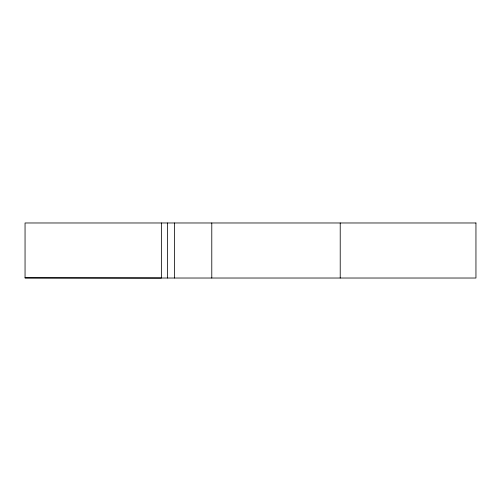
<?xml version="1.0" encoding="UTF-8"?>
<svg xmlns="http://www.w3.org/2000/svg" width="501" height="501" viewBox="0 0 501 501"><rect width="100%" height="100%" fill="white"/><g stroke="black" fill="none" stroke-linecap="round" stroke-linejoin="round"><path stroke-width="0.75" d="M25.05 277.773L161.366 278.024L161.366 222.976M340.217 222.976L340.217 278.024M211.785 222.976L211.785 278.024M174.517 222.976L174.517 278.024M167.397 222.976L167.397 278.024M475.95 222.976L25.05 222.976L25.05 278.024L475.95 278.024L475.95 222.976"/></g></svg>
